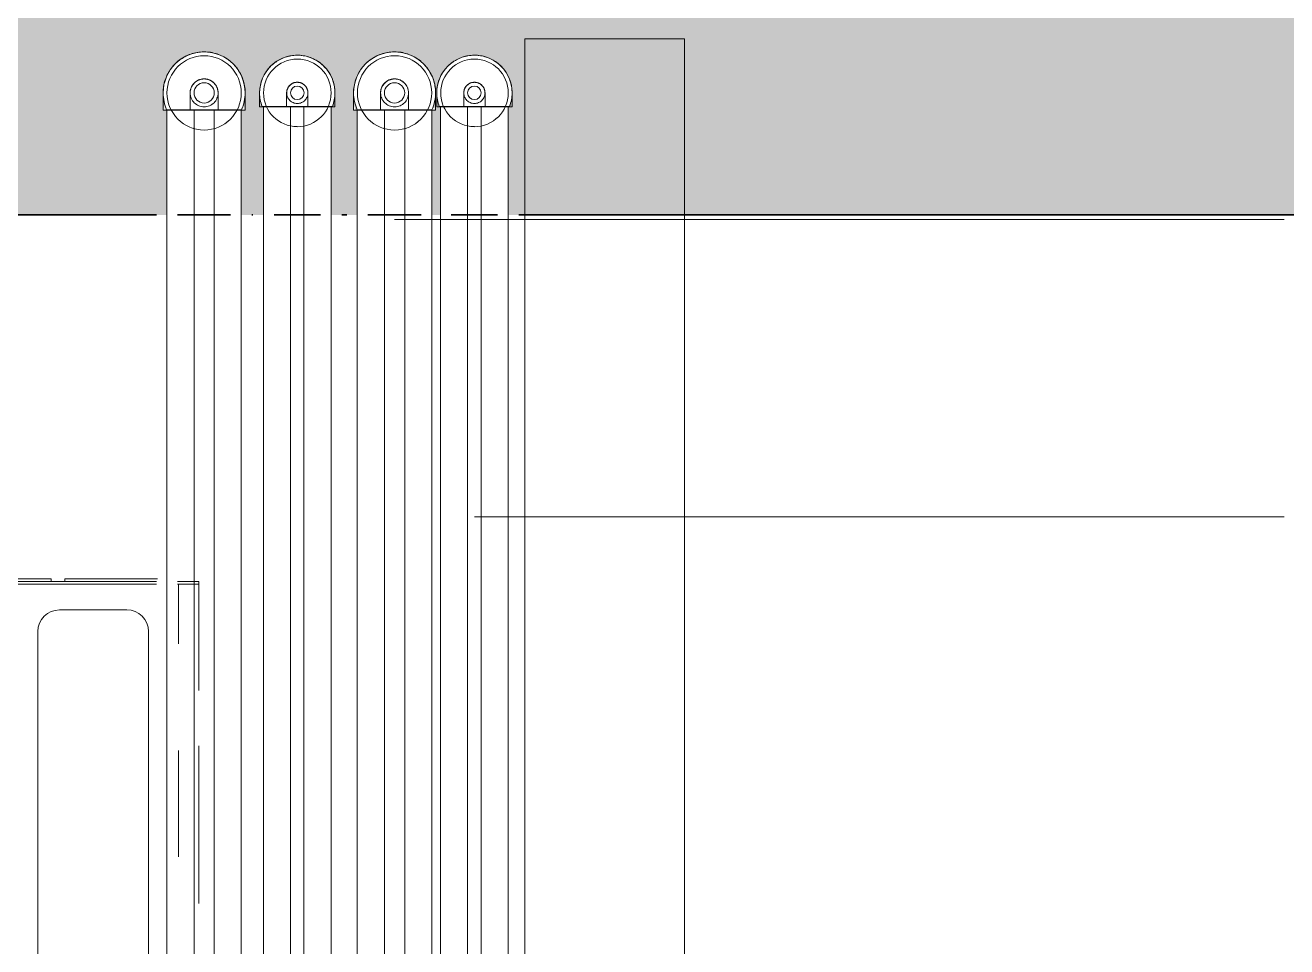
# Model space of a CAD drawing. Header units: metres. Extents: x 63 to 378, y -27 to 78.
# Drawn here: x 336.824 to 338.009, y 13.838 to 14.704 of the extents above; entities that cross this region are included whole.
import ezdxf

# ---------------------------------------------------------------- set-up
doc = ezdxf.new("R2010")
doc.units = ezdxf.units.M
doc.linetypes.add('HIDDEN JT', pattern=[0.0016, 0.001, -0.0006])
for name, color, linetype, lineweight in [('A-DETL', 7, 'HIDDEN JT', 9), ('A-WALL', 7, 'Continuous', 9), ('M-EQPM', 7, 'Continuous', 18), ('P-PIPE', 7, 'Continuous', 18), ('P-PIPE-IDEN', 7, 'Continuous', 9)]:
    doc.layers.add(name, color=color, linetype=linetype, lineweight=lineweight)
for name, color, linetype, lineweight, true_color in [('Estructura', 7, 'Continuous', 35, 0xff7fff), ('ET 3-SECRAMPA - 24 04 24_dwg', 7, 'Continuous', 9, 0x767676), ('HACHTCOLUMNA', 7, 'Continuous', 9, 0x999999)]:
    doc.layers.add(name, color=color, linetype=linetype, lineweight=lineweight, true_color=true_color)

# ---------------------------------------------------------------- blocks, each defined once
blk = doc.blocks.new('USA_FJM_ODU_UB2_5ROOM_Ver_1_1 _048- 4TR_-JXH48J-AJ048 - 47000 BTU_ 208-230V_ AJ048BXJ5CH_AA-2300466-SEC 12')
at = {"layer": 'A-DETL'}
for p, q in [((8.4981, 14.181), (8.4988, 14.181)), ((8.4988, 14.1785), (8.4981, 14.1785)), ((8.4981, 14.1785), (8.4988, 14.1785)), ((8.5179, 14.181), (8.4988, 14.181)), ((8.5179, 14.1785), (8.4988, 14.1785)), ((8.4988, 13.3223), (8.4988, 14.1785)), ((8.4988, 14.1785), (8.5179, 14.1785)), ((8.4988, 13.3223), (8.4988, 14.1785)), ((8.5179, 14.181), (8.5153, 14.181)), ((8.5179, 14.1785), (8.5179, 14.181)), ((8.5179, 13.3266), (8.5179, 14.1785)), ((8.5179, 14.1785), (8.5179, 13.3266)), ((8.5179, 13.3266), (8.5179, 14.1785)), ((8.1847, 14.0823), (8.1847, 14.0822)), ((8.3782, 13.435), (8.3782, 13.4351)), ((8.3782, 13.4256), (8.3782, 13.4258)), ((8.3782, 13.37), (8.3782, 13.3701)), ((8.3782, 13.3606), (8.3782, 13.3608)), ((8.4706, 13.1834), (8.4706, 13.3352)), ((8.5179, 13.2732), (8.5179, 13.3067)), ((8.5179, 13.3067), (8.5179, 13.2732)), ((8.5179, 13.2732), (8.5179, 13.3067)), ((8.4988, 13.2678), (8.4988, 13.2731)), ((8.4988, 13.2678), (8.4988, 13.2731)), ((8.4988, 13.1712), (8.4988, 13.2559)), ((8.4988, 13.1712), (8.4988, 13.2559)), ((8.5179, 13.1712), (8.5179, 13.2528)), ((8.5179, 13.2528), (8.5179, 13.1712)), ((8.5179, 13.1712), (8.5179, 13.2528)), ((8.3782, 13.1771), (8.3782, 13.1773)), ((8.3782, 13.1646), (8.3782, 13.1648)), ((8.3782, 13.1409), (8.3782, 13.141)), ((8.3782, 13.1347), (8.3782, 13.1348))]:
    blk.add_line(p, q, dxfattribs=at)
blk.add_arc((8.4504, 13.1834), 0.0202, 322.3156, 0, dxfattribs=at)
at = {"layer": 'M-EQPM'}
for p, q in [((8.1877, 14.181), (8.1877, 14.1785)), ((8.1902, 14.181), (8.1877, 14.181)), ((8.2067, 14.181), (8.1877, 14.181)), ((8.1877, 14.1785), (8.1877, 12.9988)), ((8.2067, 14.1785), (8.1877, 14.1785)), ((8.1877, 14.1785), (8.1877, 12.9988)), ((8.1877, 14.1785), (8.2067, 14.1785)), ((8.1877, 14.1785), (8.1877, 12.9988)), ((8.2067, 14.181), (8.4781, 14.181)), ((8.2067, 13.6029), (8.2067, 14.1785)), ((8.4781, 14.1785), (8.2067, 14.1785)), ((8.2067, 14.1785), (8.4781, 14.1785)), ((8.2067, 13.6029), (8.2067, 14.1785)), ((8.2174, 14.1833), (8.2174, 14.181)), ((8.218, 14.1833), (8.2174, 14.1833)), ((8.247, 14.1833), (8.2174, 14.1833)), ((8.247, 14.1833), (8.2702, 14.1833)), ((8.2998, 14.1833), (8.2702, 14.1833)), ((8.2998, 14.1833), (8.2993, 14.1833)), ((8.2998, 14.181), (8.2998, 14.1833)), ((8.3119, 14.1833), (8.3119, 14.181)), ((8.3125, 14.1833), (8.3119, 14.1833)), ((8.3401, 14.1833), (8.3119, 14.1833)), ((8.3401, 14.1833), (8.3512, 14.1833)), ((8.3794, 14.1833), (8.3512, 14.1833)), ((8.3794, 14.1833), (8.3789, 14.1833)), ((8.3794, 14.181), (8.3794, 14.1833)), ((8.3922, 14.1833), (8.3922, 14.181)), ((8.3927, 14.1833), (8.3922, 14.1833)), ((8.4204, 14.1833), (8.3922, 14.1833)), ((8.4204, 14.1833), (8.459, 14.1833)), ((8.4791, 14.1833), (8.459, 14.1833)), ((8.1877, 14.1617), (8.1637, 14.1617)), ((8.1637, 14.1617), (8.1637, 14.1532)), ((8.1637, 13.6222), (8.1637, 14.1532)), ((8.1877, 14.1532), (8.1637, 14.1532)), ((8.3185, 14.1543), (8.2551, 14.1543)), ((8.4503, 14.1543), (8.387, 14.1543)), ((8.2349, 14.134), (8.2349, 13.6334)), ((8.3388, 13.6334), (8.3388, 14.134)), ((8.3668, 14.134), (8.3668, 13.6027)), ((8.4706, 13.3353), (8.4706, 14.1339)), ((8.1877, 14.0823), (8.1847, 14.0823)), ((8.1847, 14.0823), (8.1847, 14.0793)), ((8.1877, 14.0819), (8.1847, 14.0819)), ((8.1877, 14.0819), (8.1847, 14.0819)), ((8.1847, 14.0819), (8.1847, 14.0813)), ((8.1847, 14.0819), (8.1847, 14.0813)), ((8.1877, 14.0815), (8.1847, 14.0815)), ((8.1847, 14.0716), (8.1847, 14.0812)), ((8.1847, 14.0812), (8.1847, 14.0762)), ((8.1877, 14.0812), (8.1847, 14.0812)), ((8.1847, 14.0793), (8.1847, 14.0719)), ((8.1877, 14.0793), (8.1847, 14.0793)), ((8.1847, 14.0762), (8.1847, 14.0717)), ((8.1847, 14.0739), (8.1847, 14.0752)), ((8.1847, 14.0717), (8.1847, 14.0752)), ((8.1847, 14.0716), (8.1847, 14.0739)), ((8.1877, 14.0717), (8.1847, 14.0717)), ((8.1877, 14.0717), (8.1847, 14.0717)), ((8.1847, 14.0684), (8.1847, 14.0716)), ((8.1847, 14.0584), (8.1847, 14.0684)), ((8.1877, 14.0684), (8.1847, 14.0684)), ((8.1847, 14.0571), (8.1847, 14.0585)), ((8.1847, 14.0512), (8.1847, 14.0584)), ((8.1847, 14.0584), (8.1847, 14.0521)), ((8.1847, 14.0583), (8.1847, 14.0521)), ((8.1847, 14.0521), (8.1847, 14.0504)), ((8.1877, 14.0521), (8.1847, 14.0521)), ((8.1847, 14.0515), (8.1847, 14.0507)), ((8.1847, 14.0515), (8.1847, 14.0507)), ((8.1877, 14.0512), (8.1847, 14.0512)), ((8.1847, 14.0507), (8.1877, 14.0507)), ((8.1847, 14.0507), (8.1877, 14.0507)), ((8.1847, 14.0504), (8.1877, 14.0504)), ((8.1877, 14.0054), (8.1851, 14.0054)), ((8.1851, 14.0054), (8.1851, 14.0047)), ((8.1851, 14.0054), (8.1851, 13.9717)), ((8.1851, 13.2083), (8.1851, 13.9717)), ((8.1637, 13.6222), (8.1637, 13.6137)), ((8.1851, 13.6222), (8.1637, 13.6222)), ((8.1637, 13.6137), (8.1851, 13.6137)), ((8.2551, 13.6131), (8.3185, 13.6131)), ((8.1851, 13.5935), (8.1637, 13.5935)), ((8.1637, 13.5935), (8.1637, 13.585)), ((8.2067, 13.5964), (8.2067, 13.6029)), ((8.3668, 13.6029), (8.2067, 13.6029)), ((8.2067, 13.5964), (8.2067, 13.5711)), ((8.3668, 13.6029), (8.3668, 13.5964)), ((8.3668, 13.5711), (8.3668, 13.5964)), ((8.1637, 13.0539), (8.1637, 13.585)), ((8.1851, 13.585), (8.1637, 13.585)), ((8.2067, 13.1287), (8.2067, 13.5711)), ((8.3668, 13.5711), (8.3668, 13.1287)), ((8.3782, 13.4351), (8.3668, 13.4351)), ((8.3782, 13.4304), (8.3782, 13.4351)), ((8.3782, 13.4256), (8.3782, 13.4304)), ((8.3668, 13.4256), (8.3782, 13.4256)), ((8.3782, 13.3701), (8.3668, 13.3701)), ((8.3782, 13.3654), (8.3782, 13.3701)), ((8.3668, 13.3606), (8.3782, 13.3606)), ((8.3782, 13.3606), (8.3782, 13.3654)), ((8.3782, 13.3067), (8.3668, 13.3067)), ((8.3668, 13.294), (8.3782, 13.294)), ((8.3782, 13.2414), (8.3668, 13.2414)), ((8.3668, 13.2287), (8.3782, 13.2287)), ((8.1851, 13.2083), (8.1851, 13.1746)), ((8.1851, 13.1753), (8.1851, 13.1746)), ((8.1851, 13.1746), (8.1877, 13.1746)), ((8.3782, 13.1773), (8.3668, 13.1773)), ((8.3782, 13.1709), (8.3782, 13.1773)), ((8.3782, 13.1646), (8.3782, 13.1709)), ((8.4988, 12.9988), (8.4988, 13.1711)), ((8.4988, 12.9988), (8.4988, 13.1711)), ((8.5179, 12.9988), (8.5179, 13.1711)), ((8.5179, 13.1711), (8.5179, 12.9988)), ((8.5179, 12.9988), (8.5179, 13.1711)), ((8.3668, 13.1646), (8.3782, 13.1646)), ((8.387, 13.1632), (8.4504, 13.1632)), ((8.3782, 13.141), (8.3668, 13.141)), ((8.3668, 13.1347), (8.3782, 13.1347)), ((8.3782, 13.1378), (8.3782, 13.141)), ((8.3782, 13.1347), (8.3782, 13.1378)), ((8.2067, 13.1287), (8.2067, 13.1064)), ((8.3668, 13.1064), (8.3668, 13.1287)), ((8.4696, 13.1125), (8.373, 13.1125)), ((8.2067, 13.0612), (8.2067, 13.1064)), ((8.3668, 13.1064), (8.3668, 13.0612)), ((8.3863, 13.0993), (8.4563, 13.0993)), ((8.4696, 13.0775), (8.373, 13.0775)), ((8.2067, 13.0425), (8.2067, 13.0612)), ((8.2067, 13.0612), (8.3668, 13.0612)), ((8.2349, 13.0612), (8.2349, 13.0164)), ((8.315, 13.0164), (8.315, 13.0612)), ((8.3668, 13.0612), (8.3668, 13.0425)), ((8.3863, 13.0643), (8.4563, 13.0643)), ((8.1637, 13.0539), (8.1637, 13.0454)), ((8.1877, 13.0539), (8.1637, 13.0539)), ((8.1637, 13.0454), (8.1877, 13.0454)), ((8.2067, 12.9988), (8.2067, 13.0425)), ((8.2067, 12.9988), (8.2067, 13.0425)), ((8.3668, 13.0425), (8.2067, 13.0425)), ((8.4696, 13.0425), (8.373, 13.0425)), ((8.3863, 13.0293), (8.4563, 13.0293)), ((8.2349, 13.0164), (8.315, 13.0164)), ((8.1942, 12.9963), (8.1604, 12.9783)), ((8.1877, 12.9988), (8.2067, 12.9988)), ((8.1877, 12.9988), (8.1877, 12.9963)), ((8.2067, 12.9988), (8.1877, 12.9988)), ((8.1877, 12.9963), (8.2067, 12.9963)), ((8.1877, 12.9963), (8.1902, 12.9963)), ((8.2067, 12.9988), (8.4988, 12.9988)), ((8.4988, 12.9988), (8.2067, 12.9988)), ((8.4988, 12.9963), (8.2067, 12.9963)), ((8.4988, 12.9988), (8.5179, 12.9988)), ((8.5179, 12.9988), (8.4988, 12.9988)), ((8.4988, 12.9963), (8.5179, 12.9963)), ((8.5451, 12.9783), (8.5114, 12.9963)), ((8.5153, 12.9963), (8.5179, 12.9963)), ((8.5179, 12.9963), (8.5179, 12.9988)), ((8.1604, 12.9783), (8.1604, 12.972)), ((8.5451, 12.972), (8.5451, 12.9783)), ((8.1604, 12.972), (8.5451, 12.972))]:
    blk.add_line(p, q, dxfattribs=at)
for centre, radius, start, end in [((8.2551, 14.134), 0.0202, 90, 180), ((8.3185, 14.134), 0.0202, 0, 90), ((8.387, 14.134), 0.0202, 90, 180), ((8.4503, 14.1339), 0.0204, 0, 90), ((8.2551, 13.6334), 0.0202, 180, 270), ((8.3185, 13.6334), 0.0202, 270, 360), ((8.387, 13.1834), 0.0202, 180, 198.6471), ((8.4504, 13.1834), 0.0202, 270, 322.1747), ((8.387, 13.1834), 0.0202, 243.341, 270), ((8.3863, 13.1125), 0.0133, 179.9951, 270), ((8.3863, 13.1125), 0.0133, 192.8529, 244.2843), ((8.4563, 13.1126), 0.0133, 270, 359.9882), ((8.4563, 13.1126), 0.0133, 329.9922, 359.9882), ((8.4563, 13.1126), 0.0133, 270, 299.9961), ((8.3863, 13.0775), 0.0133, 179.9951, 270), ((8.3863, 13.0775), 0.0133, 192.8529, 244.2843), ((8.4563, 13.0776), 0.0133, 270, 359.9882), ((8.4563, 13.0776), 0.0133, 284.998, 344.9902), ((8.338, 13.0425), 0.0173, 0, 180), ((8.338, 13.0425), 0.0173, 180, 0), ((8.338, 13.0425), 0.0173, 180, 225), ((8.338, 13.0425), 0.0173, 330, 0), ((8.3863, 13.0425), 0.0133, 179.9951, 270), ((8.3863, 13.0425), 0.0133, 179.9951, 257.1422), ((8.4563, 13.0426), 0.0133, 270, 359.9882), ((8.4563, 13.0426), 0.0133, 284.998, 344.9902), ((8.338, 13.0425), 0.0173, 255, 315)]:
    blk.add_arc(centre, radius, start, end, dxfattribs=at)
blk = doc.blocks.new('Elbow - Welded - REFRIGERACION-V501-SEC 12')
at = {"layer": 'A-DETL', "color": 1, "true_color": 0xff0000}
for p, q in [((8.5098, 14.6237), (8.523, 14.6237)), ((8.523, 14.6237), (8.5316, 14.6237)), ((8.5323, 14.6237), (8.5361, 14.6237))]:
    blk.add_line(p, q, dxfattribs=at)
at = {"layer": 'A-DETL', "color": 1, "true_color": 0xff0000, "flags": 128}
for points in [[(8.5098, 14.64), (8.5099, 14.6405), (8.5099, 14.6411), (8.5099, 14.6416), (8.51, 14.6421), (8.5101, 14.6426), (8.5102, 14.6431), (8.5104, 14.6436), (8.5105, 14.6441), (8.5107, 14.6446), (8.5109, 14.6451), (8.5111, 14.6456), (8.5113, 14.6461), (8.5116, 14.6465), (8.5118, 14.647), (8.5121, 14.6474), (8.5124, 14.6479), (8.5128, 14.6483), (8.5131, 14.6487), (8.5135, 14.6491), (8.5138, 14.6494), (8.5142, 14.6498), (8.5146, 14.6501), (8.515, 14.6505), (8.5154, 14.6508), (8.5159, 14.6511), (8.5163, 14.6513), (8.5168, 14.6516), (8.5173, 14.6518), (8.5177, 14.6521), (8.5182, 14.6523), (8.5187, 14.6524), (8.5192, 14.6526), (8.5197, 14.6527), (8.5202, 14.6529), (8.5208, 14.653), (8.5213, 14.653), (8.5218, 14.6531), (8.5223, 14.6531), (8.5228, 14.6531), (8.523, 14.6531)], [(8.523, 14.6531), (8.5235, 14.6531), (8.524, 14.6531), (8.5246, 14.6531), (8.5251, 14.653), (8.5256, 14.6529), (8.5261, 14.6528), (8.5266, 14.6526), (8.5271, 14.6525), (8.5276, 14.6523), (8.5281, 14.6521), (8.5286, 14.6519), (8.5291, 14.6517), (8.5295, 14.6514), (8.53, 14.6511), (8.5304, 14.6509), (8.5308, 14.6505), (8.5313, 14.6502), (8.5317, 14.6499), (8.532, 14.6495), (8.5324, 14.6492), (8.5328, 14.6488), (8.5331, 14.6484), (8.5334, 14.648), (8.5338, 14.6475), (8.534, 14.6471), (8.5343, 14.6467), (8.5346, 14.6462), (8.5348, 14.6457), (8.535, 14.6452), (8.5352, 14.6448), (8.5354, 14.6443), (8.5356, 14.6438), (8.5357, 14.6433), (8.5358, 14.6428), (8.5359, 14.6422), (8.536, 14.6417), (8.5361, 14.6412), (8.5361, 14.6407), (8.5361, 14.6401), (8.5361, 14.64)], [(8.5098, 14.6237), (8.5098, 14.6243), (8.5098, 14.625), (8.5098, 14.6256), (8.5098, 14.6263), (8.5098, 14.6269), (8.5098, 14.6276), (8.5098, 14.6282), (8.5098, 14.6288), (8.5098, 14.6294), (8.5098, 14.63), (8.5098, 14.6306), (8.5098, 14.6312), (8.5098, 14.6318), (8.5098, 14.6323), (8.5098, 14.6329), (8.5098, 14.6334), (8.5098, 14.6339), (8.5098, 14.6344), (8.5098, 14.6349), (8.5098, 14.6354), (8.5098, 14.6358), (8.5098, 14.6363), (8.5098, 14.6367), (8.5098, 14.637), (8.5098, 14.6374), (8.5098, 14.6378), (8.5098, 14.6381), (8.5098, 14.6384), (8.5098, 14.6386), (8.5098, 14.6389), (8.5098, 14.6391), (8.5098, 14.6393), (8.5098, 14.6395), (8.5098, 14.6396), (8.5098, 14.6398), (8.5098, 14.6399), (8.5098, 14.6399), (8.5098, 14.64), (8.5098, 14.64)], [(8.5361, 14.64), (8.5361, 14.64), (8.5361, 14.6399), (8.5361, 14.6399), (8.5361, 14.6398), (8.5361, 14.6397), (8.5361, 14.6395), (8.5361, 14.6394), (8.5361, 14.6392), (8.5361, 14.639), (8.5361, 14.6387), (8.5361, 14.6384), (8.5361, 14.6382), (8.5361, 14.6378), (8.5361, 14.6375), (8.5361, 14.6371), (8.5361, 14.6368), (8.5361, 14.6364), (8.5361, 14.6359), (8.5361, 14.6355), (8.5361, 14.635), (8.5361, 14.6346), (8.5361, 14.6341), (8.5361, 14.6336), (8.5361, 14.633), (8.5361, 14.6325), (8.5361, 14.6319), (8.5361, 14.6314), (8.5361, 14.6308), (8.5361, 14.6302), (8.5361, 14.6296), (8.5361, 14.629), (8.5361, 14.6284), (8.5361, 14.6277), (8.5361, 14.6271), (8.5361, 14.6265), (8.5361, 14.6258), (8.5361, 14.6252), (8.5361, 14.6245), (8.5361, 14.6239), (8.5361, 14.6237)]]:
    blk.add_lwpolyline(points, dxfattribs=at)
at = {"layer": 'A-DETL', "color": 1, "true_color": 0xff0000}
for start, end in [(90, 270), (270, 90)]:
    blk.add_arc((8.523, 14.64), 0.0131, start, end, dxfattribs=at)
blk = doc.blocks.new('Elbow - Welded - REFRIGERACION-V502-SEC 12')
at = {"layer": 'A-DETL', "color": 11, "true_color": 0xff8080}
for p, q in [((8.6005, 14.6269), (8.6105, 14.6269)), ((8.6105, 14.6269), (8.6205, 14.6269))]:
    blk.add_line(p, q, dxfattribs=at)
at = {"layer": 'A-DETL', "color": 11, "true_color": 0xff8080, "flags": 128}
for points in [[(8.6005, 14.64), (8.6005, 14.6404), (8.6005, 14.6408), (8.6006, 14.6412), (8.6006, 14.6416), (8.6007, 14.642), (8.6008, 14.6424), (8.6009, 14.6428), (8.601, 14.6431), (8.6012, 14.6435), (8.6013, 14.6439), (8.6015, 14.6442), (8.6016, 14.6446), (8.6018, 14.645), (8.602, 14.6453), (8.6023, 14.6456), (8.6025, 14.646), (8.6027, 14.6463), (8.603, 14.6466), (8.6033, 14.6469), (8.6035, 14.6472), (8.6038, 14.6474), (8.6041, 14.6477), (8.6044, 14.6479), (8.6048, 14.6482), (8.6051, 14.6484), (8.6054, 14.6486), (8.6058, 14.6488), (8.6061, 14.649), (8.6065, 14.6491), (8.6069, 14.6493), (8.6072, 14.6494), (8.6076, 14.6496), (8.608, 14.6497), (8.6084, 14.6498), (8.6088, 14.6498), (8.6092, 14.6499), (8.6096, 14.6499), (8.61, 14.65), (8.6104, 14.65), (8.6105, 14.65)], [(8.6105, 14.65), (8.6109, 14.65), (8.6113, 14.6499), (8.6117, 14.6499), (8.6121, 14.6498), (8.6125, 14.6498), (8.6129, 14.6497), (8.6132, 14.6496), (8.6136, 14.6495), (8.614, 14.6493), (8.6144, 14.6492), (8.6147, 14.649), (8.6151, 14.6488), (8.6154, 14.6487), (8.6158, 14.6484), (8.6161, 14.6482), (8.6164, 14.648), (8.6168, 14.6478), (8.6171, 14.6475), (8.6174, 14.6472), (8.6176, 14.6469), (8.6179, 14.6467), (8.6182, 14.6464), (8.6184, 14.646), (8.6187, 14.6457), (8.6189, 14.6454), (8.6191, 14.645), (8.6193, 14.6447), (8.6195, 14.6443), (8.6196, 14.644), (8.6198, 14.6436), (8.6199, 14.6432), (8.62, 14.6429), (8.6201, 14.6425), (8.6202, 14.6421), (8.6203, 14.6417), (8.6204, 14.6413), (8.6204, 14.6409), (8.6204, 14.6405), (8.6205, 14.6401), (8.6205, 14.64)], [(8.6005, 14.6269), (8.6005, 14.6274), (8.6005, 14.6279), (8.6005, 14.6284), (8.6005, 14.6289), (8.6005, 14.6295), (8.6005, 14.63), (8.6005, 14.6305), (8.6005, 14.631), (8.6005, 14.6315), (8.6005, 14.632), (8.6005, 14.6325), (8.6005, 14.6329), (8.6005, 14.6334), (8.6005, 14.6338), (8.6005, 14.6343), (8.6005, 14.6347), (8.6005, 14.6351), (8.6005, 14.6355), (8.6005, 14.6359), (8.6005, 14.6363), (8.6005, 14.6366), (8.6005, 14.637), (8.6005, 14.6373), (8.6005, 14.6376), (8.6005, 14.6379), (8.6005, 14.6382), (8.6005, 14.6384), (8.6005, 14.6387), (8.6005, 14.6389), (8.6005, 14.6391), (8.6005, 14.6393), (8.6005, 14.6394), (8.6005, 14.6396), (8.6005, 14.6397), (8.6005, 14.6398), (8.6005, 14.6399), (8.6005, 14.6399), (8.6005, 14.64), (8.6005, 14.64)], [(8.6205, 14.64), (8.6205, 14.64), (8.6205, 14.64), (8.6205, 14.6399), (8.6205, 14.6398), (8.6205, 14.6397), (8.6205, 14.6396), (8.6205, 14.6395), (8.6205, 14.6393), (8.6205, 14.6392), (8.6205, 14.639), (8.6205, 14.6387), (8.6205, 14.6385), (8.6205, 14.6383), (8.6205, 14.638), (8.6205, 14.6377), (8.6205, 14.6374), (8.6205, 14.6371), (8.6205, 14.6367), (8.6205, 14.6364), (8.6205, 14.636), (8.6205, 14.6356), (8.6205, 14.6352), (8.6205, 14.6348), (8.6205, 14.6344), (8.6205, 14.634), (8.6205, 14.6335), (8.6205, 14.633), (8.6205, 14.6326), (8.6205, 14.6321), (8.6205, 14.6316), (8.6205, 14.6311), (8.6205, 14.6306), (8.6205, 14.6301), (8.6205, 14.6296), (8.6205, 14.6291), (8.6205, 14.6286), (8.6205, 14.628), (8.6205, 14.6275), (8.6205, 14.627), (8.6205, 14.6269)]]:
    blk.add_lwpolyline(points, dxfattribs=at)
at = {"layer": 'A-DETL', "color": 11, "true_color": 0xff8080}
for start, end in [(90, 270), (270, 90)]:
    blk.add_arc((8.6105, 14.64), 0.00997, start, end, dxfattribs=at)
blk = doc.blocks.new('Elbow - Welded - REFRIGERACION-V503-SEC 12')
at = {"layer": 'A-DETL', "color": 1, "true_color": 0xff0000}
for p, q in [((8.6887, 14.6237), (8.7019, 14.6237)), ((8.7019, 14.6237), (8.715, 14.6237))]:
    blk.add_line(p, q, dxfattribs=at)
at = {"layer": 'A-DETL', "color": 1, "true_color": 0xff0000, "flags": 128}
for points in [[(8.6887, 14.64), (8.6887, 14.6405), (8.6888, 14.6411), (8.6888, 14.6416), (8.6889, 14.6421), (8.689, 14.6426), (8.6891, 14.6431), (8.6892, 14.6436), (8.6894, 14.6441), (8.6896, 14.6446), (8.6897, 14.6451), (8.69, 14.6456), (8.6902, 14.6461), (8.6904, 14.6465), (8.6907, 14.647), (8.691, 14.6474), (8.6913, 14.6479), (8.6916, 14.6483), (8.692, 14.6487), (8.6923, 14.6491), (8.6927, 14.6494), (8.6931, 14.6498), (8.6935, 14.6501), (8.6939, 14.6505), (8.6943, 14.6508), (8.6948, 14.6511), (8.6952, 14.6513), (8.6957, 14.6516), (8.6961, 14.6518), (8.6966, 14.6521), (8.6971, 14.6523), (8.6976, 14.6524), (8.6981, 14.6526), (8.6986, 14.6527), (8.6991, 14.6529), (8.6996, 14.653), (8.7001, 14.653), (8.7007, 14.6531), (8.7012, 14.6531), (8.7017, 14.6531), (8.7019, 14.6531)], [(8.7019, 14.6531), (8.7024, 14.6531), (8.7029, 14.6531), (8.7034, 14.6531), (8.7039, 14.653), (8.7045, 14.6529), (8.705, 14.6528), (8.7055, 14.6526), (8.706, 14.6525), (8.7065, 14.6523), (8.707, 14.6521), (8.7075, 14.6519), (8.7079, 14.6517), (8.7084, 14.6514), (8.7088, 14.6511), (8.7093, 14.6509), (8.7097, 14.6505), (8.7101, 14.6502), (8.7105, 14.6499), (8.7109, 14.6495), (8.7113, 14.6492), (8.7116, 14.6488), (8.712, 14.6484), (8.7123, 14.648), (8.7126, 14.6475), (8.7129, 14.6471), (8.7132, 14.6467), (8.7135, 14.6462), (8.7137, 14.6457), (8.7139, 14.6452), (8.7141, 14.6448), (8.7143, 14.6443), (8.7144, 14.6438), (8.7146, 14.6433), (8.7147, 14.6428), (8.7148, 14.6422), (8.7149, 14.6417), (8.7149, 14.6412), (8.715, 14.6407), (8.715, 14.6401), (8.715, 14.64)], [(8.6887, 14.6237), (8.6887, 14.6243), (8.6887, 14.625), (8.6887, 14.6256), (8.6887, 14.6263), (8.6887, 14.6269), (8.6887, 14.6276), (8.6887, 14.6282), (8.6887, 14.6288), (8.6887, 14.6294), (8.6887, 14.63), (8.6887, 14.6306), (8.6887, 14.6312), (8.6887, 14.6318), (8.6887, 14.6323), (8.6887, 14.6329), (8.6887, 14.6334), (8.6887, 14.6339), (8.6887, 14.6344), (8.6887, 14.6349), (8.6887, 14.6354), (8.6887, 14.6358), (8.6887, 14.6363), (8.6887, 14.6367), (8.6887, 14.637), (8.6887, 14.6374), (8.6887, 14.6378), (8.6887, 14.6381), (8.6887, 14.6384), (8.6887, 14.6386), (8.6887, 14.6389), (8.6887, 14.6391), (8.6887, 14.6393), (8.6887, 14.6395), (8.6887, 14.6396), (8.6887, 14.6398), (8.6887, 14.6399), (8.6887, 14.6399), (8.6887, 14.64), (8.6887, 14.64)], [(8.715, 14.64), (8.715, 14.64), (8.715, 14.6399), (8.715, 14.6399), (8.715, 14.6398), (8.715, 14.6397), (8.715, 14.6395), (8.715, 14.6394), (8.715, 14.6392), (8.715, 14.639), (8.715, 14.6387), (8.715, 14.6384), (8.715, 14.6382), (8.715, 14.6378), (8.715, 14.6375), (8.715, 14.6371), (8.715, 14.6368), (8.715, 14.6364), (8.715, 14.6359), (8.715, 14.6355), (8.715, 14.635), (8.715, 14.6346), (8.715, 14.6341), (8.715, 14.6336), (8.715, 14.633), (8.715, 14.6325), (8.715, 14.6319), (8.715, 14.6314), (8.715, 14.6308), (8.715, 14.6302), (8.715, 14.6296), (8.715, 14.629), (8.715, 14.6284), (8.715, 14.6277), (8.715, 14.6271), (8.715, 14.6265), (8.715, 14.6258), (8.715, 14.6252), (8.715, 14.6245), (8.715, 14.6239), (8.715, 14.6237)]]:
    blk.add_lwpolyline(points, dxfattribs=at)
at = {"layer": 'A-DETL', "color": 1, "true_color": 0xff0000}
for start, end in [(90, 270), (270, 90)]:
    blk.add_arc((8.7019, 14.64), 0.0131, start, end, dxfattribs=at)
blk = doc.blocks.new('ET 3-SECRAMPA - 24 04 24_dwg-2120318-SEC 12')
at = {"layer": 'HACHTCOLUMNA', "true_color": 0xf3f3f3}
h = blk.add_hatch(color=7, dxfattribs=at)
h.paths.add_polyline_path([(19.9011, 10.6221), (19.9011, 11.2221), (7.3011, 11.2221), (7.3011, 10.6221), (13.6011, 10.6221)])
h.paths.add_polyline_path([(8.4859, 14.6278), (8.4859, 14.6237), (8.4845, 14.624), (8.4857, 14.6283)])
h.paths.add_polyline_path([(8.6647, 14.6278), (8.6647, 14.6237), (8.6633, 14.624), (8.6646, 14.6283)])
h.paths.add_polyline_path([(19.9011, 14.5241), (19.9011, 15.1283), (7.3011, 15.1297), (7.3011, 14.5255), (8.4881, 14.5254), (8.4879, 14.624), (8.4854, 14.6312), (8.4844, 14.64), (8.4854, 14.6486), (8.4883, 14.6567), (8.4929, 14.664), (8.4991, 14.6702), (8.5068, 14.6749), (8.5144, 14.6776), (8.523, 14.6785), (8.5316, 14.6776), (8.5404, 14.6743), (8.547, 14.6701), (8.5531, 14.664), (8.5579, 14.6562), (8.5607, 14.6478), (8.5615, 14.64), (8.559, 14.627), (8.5579, 14.6237), (8.5579, 14.5254), (8.5787, 14.5254), (8.5787, 14.6269), (8.5775, 14.6272), (8.5757, 14.6335), (8.5751, 14.64), (8.5775, 14.6522), (8.5808, 14.6588), (8.586, 14.6652), (8.5884, 14.6677), (8.5951, 14.6719), (8.6072, 14.675), (8.6105, 14.6754), (8.6184, 14.6745), (8.63, 14.6692), (8.6357, 14.6645), (8.6381, 14.6621), (8.6435, 14.6522), (8.645, 14.6479), (8.6459, 14.64), (8.6448, 14.6318), (8.6422, 14.6269), (8.6422, 14.5254), (8.6669, 14.5254), (8.6668, 14.624), (8.6643, 14.6312), (8.6633, 14.64), (8.6643, 14.6486), (8.6671, 14.6567), (8.6717, 14.664), (8.6792, 14.671), (8.6857, 14.6749), (8.6933, 14.6776), (8.7019, 14.6785), (8.7104, 14.6776), (8.7193, 14.6743), (8.7284, 14.6676), (8.7321, 14.6639), (8.7368, 14.6562), (8.7395, 14.6478), (8.7404, 14.64), (8.7379, 14.627), (8.7368, 14.6237), (8.7368, 14.5254), (8.7451, 14.5254), (8.7451, 14.6269), (8.7439, 14.6272), (8.7421, 14.6335), (8.7415, 14.64), (8.7439, 14.6522), (8.7451, 14.6555), (8.7523, 14.6652), (8.7548, 14.6677), (8.7615, 14.6719), (8.769, 14.6745), (8.7777, 14.6753), (8.7847, 14.6745), (8.7924, 14.6717), (8.802, 14.6645), (8.8045, 14.6621), (8.8087, 14.6554), (8.8116, 14.6454), (8.8122, 14.64), (8.8108, 14.6306), (8.8086, 14.6269), (8.8086, 14.5254), (14.405, 14.5247), (14.405, 14.6051), (14.128, 14.6043), (14.118, 14.6001), (14.1074, 14.5987), (14.0933, 14.6015), (14.0853, 14.6053), (14.0797, 14.6082), (14.0278, 14.6077), (14.0188, 14.604), (14.0091, 14.6027), (13.9957, 14.6055), (13.9871, 14.6103), (13.9804, 14.6166), (13.9754, 14.6246), (13.9731, 14.6303), (13.9718, 14.64), (13.9746, 14.6534), (13.9794, 14.662), (13.9857, 14.6687), (13.9938, 14.6737), (13.9995, 14.676), (14.0091, 14.6773), (14.0219, 14.6747), (14.0316, 14.6717), (14.0815, 14.6717), (14.0899, 14.6771), (14.0986, 14.6813), (14.0986, 14.6844), (14.1161, 14.6844), (14.1161, 14.6801), (14.1212, 14.6785), (14.1291, 14.6749), (14.4236, 14.676), (14.4236, 14.6785), (14.4453, 14.6738), (14.4657, 14.6579), (14.4748, 14.6418), (14.4771, 14.6237), (14.4748, 14.6237), (14.4748, 14.5247), (14.5299, 14.5247), (14.5299, 14.5776), (14.5369, 14.5903), (14.6047, 14.5874), (14.6781, 14.5732), (14.736, 14.5544), (14.7416, 14.5501), (14.7443, 14.5449), (14.7443, 14.5247), (16.7511, 14.5244)])
h.paths.add_polyline_path([(8.5607, 14.6237), (8.5583, 14.624), (8.5608, 14.627), (8.5607, 14.6237)])
h.paths.add_polyline_path([(8.5135, 14.6065), (8.5135, 14.6076), (8.5106, 14.6073)])
h.paths.add_polyline_path([(8.6923, 14.6065), (8.6923, 14.6076), (8.6895, 14.6073)])
h.paths.add_polyline_path([(8.6041, 14.6089), (8.6038, 14.6101), (8.6038, 14.609)])
h.paths.add_polyline_path([(8.7705, 14.6089), (8.7701, 14.6101), (8.7701, 14.609)])
h.paths.add_polyline_path([(8.5406, 14.6099), (8.5461, 14.6138), (8.5445, 14.6138), (8.5408, 14.6101)])
h.paths.add_polyline_path([(8.7194, 14.6099), (8.725, 14.6138), (8.7234, 14.6138), (8.7196, 14.6101)])
h.paths.add_polyline_path([(8.793, 14.6128), (8.7988, 14.617), (8.7973, 14.617), (8.7935, 14.6133)])
h.paths.add_polyline_path([(8.6266, 14.6128), (8.6324, 14.617), (8.6309, 14.617), (8.6272, 14.6133)])
h.paths.add_polyline_path([(8.7395, 14.6237), (8.7371, 14.624), (8.7397, 14.6268), (8.7395, 14.6237)])
at = {"layer": 'Estructura', "color": 7, "true_color": 0xffd4ff}
for p, q in [((7.3011, 14.5255), (8.4781, 14.5254)), ((8.4981, 14.5254), (8.5479, 14.5254)), ((8.5679, 14.5254), (8.5687, 14.5254)), ((8.5887, 14.5254), (8.6322, 14.5254)), ((8.6522, 14.5254), (8.6569, 14.5254)), ((8.6769, 14.5254), (8.7268, 14.5254)), ((8.7551, 14.5254), (8.7986, 14.5254)), ((8.8186, 14.5254), (14.395, 14.5247))]:
    blk.add_line(p, q, dxfattribs=at)

msp = doc.modelspace()

# ---------------------------------------------------------------- linework, layer by layer
at = {"layer": 'A-DETL', "color": 11, "true_color": 0xff8080}
for p, q in [((337.0502, 14.6269), (337.0493, 14.6269)), ((337.1081, 14.6269), (337.0494, 14.6269)), ((337.0854, 14.6269), (337.0499, 14.6269)), ((337.0508, 14.6272), (337.1074, 14.6272)), ((337.0727, 14.6269), (337.0727, 14.61)), ((337.1082, 14.6269), (337.0727, 14.6269)), ((337.0854, 14.61), (337.0854, 14.6269)), ((337.1081, 14.6269), (337.108, 14.6269)), ((337.2518, 14.6269), (337.2163, 14.6269)), ((337.2166, 14.6269), (337.2164, 14.6269)), ((337.2744, 14.6269), (337.2164, 14.6269)), ((337.2172, 14.6272), (337.2737, 14.6272)), ((337.2391, 14.6269), (337.2391, 14.61)), ((337.2746, 14.6269), (337.2391, 14.6269)), ((337.2518, 14.61), (337.2518, 14.6269)), ((337.2745, 14.6269), (337.2744, 14.6269)), ((337.2784, 14.6271), (337.2784, 14.6272))]:
    msp.add_line(p, q, dxfattribs=at)
at = {"layer": 'A-DETL', "color": 1, "true_color": 0xff0000}
for p, q in [((336.9565, 14.624), (336.9565, 14.6239)), ((336.961, 14.624), (337.0222, 14.624)), ((337.0226, 14.6237), (336.9611, 14.6237)), ((337.0011, 14.6237), (336.9613, 14.6237)), ((336.9821, 14.6237), (336.9821, 14.6077)), ((337.0218, 14.6237), (336.9821, 14.6237)), ((337.0011, 14.6077), (337.0011, 14.6237)), ((337.0226, 14.6237), (337.0225, 14.6237)), ((337.0267, 14.6239), (337.0267, 14.624)), ((337.1354, 14.624), (337.1354, 14.6239)), ((337.1399, 14.624), (337.2011, 14.624)), ((337.2014, 14.6237), (337.14, 14.6237)), ((337.18, 14.6237), (337.1402, 14.6237)), ((337.1609, 14.6237), (337.1609, 14.6077)), ((337.2007, 14.6237), (337.1609, 14.6237)), ((337.18, 14.6077), (337.18, 14.6237)), ((337.2015, 14.6237), (337.2013, 14.6237)), ((337.2055, 14.6239), (337.2055, 14.624))]:
    msp.add_line(p, q, dxfattribs=at)
at = {"layer": 'A-DETL', "color": 1, "true_color": 0xff0000, "flags": 128}
for points in [[(336.953, 14.6391), (336.953, 14.6393), (336.953, 14.6395)], [(337.0301, 14.6395), (337.0301, 14.6394), (337.0301, 14.6392)], [(337.1319, 14.6391), (337.1319, 14.6393), (337.1319, 14.6395)], [(337.209, 14.6395), (337.209, 14.6394), (337.209, 14.6392)]]:
    msp.add_lwpolyline(points, dxfattribs=at)
at = {"layer": 'A-DETL', "color": 11, "true_color": 0xff8080, "flags": 128}
for points in [[(337.0437, 14.6391), (337.0437, 14.6393), (337.0437, 14.6394)], [(337.1145, 14.6395), (337.1145, 14.6393), (337.1145, 14.6392), (337.1145, 14.639)], [(337.2101, 14.6391), (337.2101, 14.6393), (337.2101, 14.6394)], [(337.2808, 14.6395), (337.2808, 14.6393), (337.2808, 14.6392), (337.2808, 14.639)]]:
    msp.add_lwpolyline(points, dxfattribs=at)
at = {"layer": 'A-WALL', "color": 253, "true_color": 0xaaaaaa}
for p, q in [((337.4428, 14.6907), (337.2928, 14.6907)), ((337.2928, 14.6907), (337.2928, 11.4)), ((337.4428, 11.4), (337.4428, 14.6907))]:
    msp.add_line(p, q, dxfattribs=at)
at = {"layer": 'P-PIPE', "color": 11, "true_color": 0xff8080}
for p, q in [((337.0437, 14.6269), (337.0494, 14.6269)), ((337.0461, 14.6272), (337.0508, 14.6272)), ((337.0461, 14.6271), (337.0461, 14.6269)), ((337.0473, 14.6269), (337.0473, 13.2996)), ((337.1074, 14.6272), (337.1121, 14.6272)), ((337.1081, 14.6269), (337.1145, 14.6269)), ((337.1108, 13.281), (337.1108, 14.6269)), ((337.1121, 14.6269), (337.1121, 14.6271)), ((337.2101, 14.6269), (337.2164, 14.6269)), ((337.2125, 14.6272), (337.2171, 14.6272)), ((337.2125, 14.6271), (337.2125, 14.6269)), ((337.2137, 14.6269), (337.2137, 13.2346)), ((337.2738, 14.6272), (337.2784, 14.6272)), ((337.2745, 14.6269), (337.2808, 14.6269)), ((337.2772, 13.216), (337.2772, 14.6269)), ((337.2784, 14.6269), (337.2784, 14.6272)), ((337.0727, 14.61), (337.0727, 13.281)), ((337.0854, 13.281), (337.0854, 14.61)), ((337.2391, 14.61), (337.2391, 13.216)), ((337.2518, 13.216), (337.2518, 14.61))]:
    msp.add_line(p, q, dxfattribs=at)
at = {"layer": 'P-PIPE', "color": 1, "true_color": 0xff0000}
for p, q in [((336.961, 14.6237), (336.953, 14.6237)), ((336.9565, 14.624), (336.9609, 14.624)), ((336.9565, 14.624), (336.9565, 14.6237)), ((336.9567, 14.6237), (336.9567, 13.3353)), ((337.0222, 14.624), (337.0267, 14.624)), ((337.0301, 14.6237), (337.0226, 14.6237)), ((337.0265, 13.3167), (337.0265, 14.6237)), ((337.0267, 14.6237), (337.0267, 14.624)), ((337.1399, 14.6237), (337.1319, 14.6237)), ((337.1354, 14.624), (337.1398, 14.624)), ((337.1354, 14.624), (337.1354, 14.6237)), ((337.1355, 14.6237), (337.1355, 13.2699)), ((337.2011, 14.624), (337.2055, 14.624)), ((337.209, 14.6237), (337.2015, 14.6237)), ((337.2054, 13.2513), (337.2054, 14.6237)), ((337.2055, 14.6237), (337.2055, 14.624)), ((336.9821, 14.6076), (336.9821, 13.3167)), ((337.0011, 13.3167), (337.0011, 14.6076)), ((337.1609, 14.6076), (337.1609, 13.2513)), ((337.18, 13.2513), (337.18, 14.6076))]:
    msp.add_line(p, q, dxfattribs=at)
at = {"layer": 'P-PIPE', "color": 1, "true_color": 0xff0000, "flags": 128}
for points in [[(336.953, 14.64), (336.9531, 14.6415), (336.9532, 14.6431), (336.9533, 14.6446), (336.9535, 14.6461), (336.9538, 14.6477), (336.9541, 14.6492), (336.9545, 14.6507), (336.955, 14.6521), (336.9555, 14.6536), (336.9561, 14.655), (336.9567, 14.6564), (336.9574, 14.6578), (336.9581, 14.6592), (336.9589, 14.6605), (336.9598, 14.6618), (336.9607, 14.663), (336.9616, 14.6642), (336.9626, 14.6654), (336.9637, 14.6666), (336.9647, 14.6677), (336.9659, 14.6687), (336.967, 14.6697), (336.9682, 14.6707), (336.9695, 14.6716), (336.9708, 14.6724), (336.9721, 14.6732), (336.9734, 14.674), (336.9748, 14.6747), (336.9762, 14.6753), (336.9776, 14.6759), (336.9791, 14.6765), (336.9805, 14.6769), (336.982, 14.6773), (336.9835, 14.6777), (336.985, 14.678), (336.9866, 14.6782), (336.9881, 14.6784), (336.9896, 14.6785), (336.9912, 14.6785), (336.9916, 14.6785)], [(336.9916, 14.6785), (336.9931, 14.6785), (336.9947, 14.6784), (336.9962, 14.6783), (336.9977, 14.6781), (336.9992, 14.6778), (337.0008, 14.6774), (337.0022, 14.677), (337.0037, 14.6766), (337.0052, 14.6761), (337.0066, 14.6755), (337.008, 14.6749), (337.0094, 14.6742), (337.0107, 14.6735), (337.0121, 14.6727), (337.0134, 14.6718), (337.0146, 14.6709), (337.0158, 14.67), (337.017, 14.669), (337.0181, 14.6679), (337.0192, 14.6669), (337.0203, 14.6657), (337.0213, 14.6646), (337.0223, 14.6634), (337.0232, 14.6621), (337.024, 14.6608), (337.0248, 14.6595), (337.0256, 14.6582), (337.0263, 14.6568), (337.0269, 14.6554), (337.0275, 14.654), (337.028, 14.6525), (337.0285, 14.6511), (337.0289, 14.6496), (337.0293, 14.6481), (337.0296, 14.6466), (337.0298, 14.645), (337.03, 14.6435), (337.0301, 14.642), (337.0301, 14.6404), (337.0301, 14.64)], [(337.1319, 14.64), (337.1319, 14.6415), (337.132, 14.6431), (337.1322, 14.6446), (337.1324, 14.6461), (337.1327, 14.6477), (337.133, 14.6492), (337.1334, 14.6507), (337.1339, 14.6521), (337.1344, 14.6536), (337.135, 14.655), (337.1356, 14.6564), (337.1363, 14.6578), (337.137, 14.6592), (337.1378, 14.6605), (337.1386, 14.6618), (337.1395, 14.663), (337.1405, 14.6642), (337.1415, 14.6654), (337.1425, 14.6666), (337.1436, 14.6677), (337.1447, 14.6687), (337.1459, 14.6697), (337.1471, 14.6707), (337.1484, 14.6716), (337.1496, 14.6724), (337.1509, 14.6732), (337.1523, 14.674), (337.1537, 14.6747), (337.1551, 14.6753), (337.1565, 14.6759), (337.1579, 14.6765), (337.1594, 14.6769), (337.1609, 14.6773), (337.1624, 14.6777), (337.1639, 14.678), (337.1654, 14.6782), (337.167, 14.6784), (337.1685, 14.6785), (337.17, 14.6785), (337.1705, 14.6785)], [(337.1705, 14.6785), (337.172, 14.6785), (337.1735, 14.6784), (337.1751, 14.6783), (337.1766, 14.6781), (337.1781, 14.6778), (337.1796, 14.6774), (337.1811, 14.677), (337.1826, 14.6766), (337.184, 14.6761), (337.1855, 14.6755), (337.1869, 14.6749), (337.1883, 14.6742), (337.1896, 14.6735), (337.1909, 14.6727), (337.1922, 14.6718), (337.1935, 14.6709), (337.1947, 14.67), (337.1959, 14.669), (337.197, 14.6679), (337.1981, 14.6669), (337.1992, 14.6657), (337.2002, 14.6646), (337.2011, 14.6634), (337.202, 14.6621), (337.2029, 14.6608), (337.2037, 14.6595), (337.2045, 14.6582), (337.2052, 14.6568), (337.2058, 14.6554), (337.2064, 14.654), (337.2069, 14.6525), (337.2074, 14.6511), (337.2078, 14.6496), (337.2082, 14.6481), (337.2084, 14.6466), (337.2087, 14.645), (337.2088, 14.6435), (337.209, 14.642), (337.209, 14.6404), (337.209, 14.64)], [(336.953, 14.6237), (336.953, 14.6243), (336.953, 14.625), (336.953, 14.6256), (336.953, 14.6263), (336.953, 14.6269), (336.953, 14.6276), (336.953, 14.6282), (336.953, 14.6288), (336.953, 14.6294), (336.953, 14.63), (336.953, 14.6306), (336.953, 14.6312), (336.953, 14.6318), (336.953, 14.6323), (336.953, 14.6329), (336.953, 14.6334), (336.953, 14.6339), (336.953, 14.6344), (336.953, 14.6349), (336.953, 14.6354), (336.953, 14.6358), (336.953, 14.6363), (336.953, 14.6367), (336.953, 14.637), (336.953, 14.6374), (336.953, 14.6378), (336.953, 14.6381), (336.953, 14.6384), (336.953, 14.6386), (336.953, 14.6389), (336.953, 14.6391), (336.953, 14.6393), (336.953, 14.6395), (336.953, 14.6396), (336.953, 14.6398), (336.953, 14.6399), (336.953, 14.6399), (336.953, 14.64), (336.953, 14.64)], [(337.0301, 14.64), (337.0301, 14.64), (337.0301, 14.6399), (337.0301, 14.6399), (337.0301, 14.6398), (337.0301, 14.6397), (337.0301, 14.6395), (337.0301, 14.6394), (337.0301, 14.6392), (337.0301, 14.639), (337.0301, 14.6387), (337.0301, 14.6384), (337.0301, 14.6382), (337.0301, 14.6378), (337.0301, 14.6375), (337.0301, 14.6371), (337.0301, 14.6368), (337.0301, 14.6364), (337.0301, 14.6359), (337.0301, 14.6355), (337.0301, 14.635), (337.0301, 14.6346), (337.0301, 14.6341), (337.0301, 14.6336), (337.0301, 14.633), (337.0301, 14.6325), (337.0301, 14.6319), (337.0301, 14.6314), (337.0301, 14.6308), (337.0301, 14.6302), (337.0301, 14.6296), (337.0301, 14.629), (337.0301, 14.6284), (337.0301, 14.6277), (337.0301, 14.6271), (337.0301, 14.6265), (337.0301, 14.6258), (337.0301, 14.6252), (337.0301, 14.6245), (337.0301, 14.6239), (337.0301, 14.6237)], [(337.1319, 14.6237), (337.1319, 14.6243), (337.1319, 14.625), (337.1319, 14.6256), (337.1319, 14.6263), (337.1319, 14.6269), (337.1319, 14.6276), (337.1319, 14.6282), (337.1319, 14.6288), (337.1319, 14.6294), (337.1319, 14.63), (337.1319, 14.6306), (337.1319, 14.6312), (337.1319, 14.6318), (337.1319, 14.6323), (337.1319, 14.6329), (337.1319, 14.6334), (337.1319, 14.6339), (337.1319, 14.6344), (337.1319, 14.6349), (337.1319, 14.6354), (337.1319, 14.6358), (337.1319, 14.6363), (337.1319, 14.6367), (337.1319, 14.637), (337.1319, 14.6374), (337.1319, 14.6378), (337.1319, 14.6381), (337.1319, 14.6384), (337.1319, 14.6386), (337.1319, 14.6389), (337.1319, 14.6391), (337.1319, 14.6393), (337.1319, 14.6395), (337.1319, 14.6396), (337.1319, 14.6398), (337.1319, 14.6399), (337.1319, 14.6399), (337.1319, 14.64), (337.1319, 14.64)], [(337.209, 14.64), (337.209, 14.64), (337.209, 14.6399), (337.209, 14.6399), (337.209, 14.6398), (337.209, 14.6397), (337.209, 14.6395), (337.209, 14.6394), (337.209, 14.6392), (337.209, 14.639), (337.209, 14.6387), (337.209, 14.6384), (337.209, 14.6382), (337.209, 14.6378), (337.209, 14.6375), (337.209, 14.6371), (337.209, 14.6368), (337.209, 14.6364), (337.209, 14.6359), (337.209, 14.6355), (337.209, 14.635), (337.209, 14.6346), (337.209, 14.6341), (337.209, 14.6336), (337.209, 14.633), (337.209, 14.6325), (337.209, 14.6319), (337.209, 14.6314), (337.209, 14.6308), (337.209, 14.6302), (337.209, 14.6296), (337.209, 14.629), (337.209, 14.6284), (337.209, 14.6277), (337.209, 14.6271), (337.209, 14.6265), (337.209, 14.6258), (337.209, 14.6252), (337.209, 14.6245), (337.209, 14.6239), (337.209, 14.6237)]]:
    msp.add_lwpolyline(points, dxfattribs=at)
at = {"layer": 'P-PIPE', "color": 11, "true_color": 0xff8080, "flags": 128}
for points in [[(337.0437, 14.64), (337.0437, 14.6414), (337.0438, 14.6428), (337.044, 14.6442), (337.0442, 14.6456), (337.0444, 14.647), (337.0447, 14.6484), (337.0451, 14.6498), (337.0455, 14.6511), (337.046, 14.6525), (337.0465, 14.6538), (337.0471, 14.6551), (337.0477, 14.6563), (337.0484, 14.6576), (337.0491, 14.6588), (337.0499, 14.66), (337.0507, 14.6611), (337.0516, 14.6622), (337.0525, 14.6633), (337.0535, 14.6644), (337.0544, 14.6654), (337.0555, 14.6663), (337.0566, 14.6673), (337.0577, 14.6681), (337.0588, 14.669), (337.06, 14.6698), (337.0612, 14.6705), (337.0624, 14.6712), (337.0637, 14.6718), (337.065, 14.6724), (337.0663, 14.673), (337.0676, 14.6735), (337.0689, 14.6739), (337.0703, 14.6743), (337.0717, 14.6746), (337.0731, 14.6749), (337.0745, 14.6751), (337.0759, 14.6752), (337.0773, 14.6753), (337.0787, 14.6754), (337.0791, 14.6754)], [(337.0791, 14.6754), (337.0805, 14.6753), (337.0819, 14.6753), (337.0833, 14.6751), (337.0847, 14.6749), (337.0861, 14.6747), (337.0875, 14.6744), (337.0889, 14.674), (337.0902, 14.6736), (337.0916, 14.6731), (337.0929, 14.6726), (337.0942, 14.672), (337.0954, 14.6714), (337.0967, 14.6707), (337.0979, 14.67), (337.0991, 14.6692), (337.1002, 14.6684), (337.1013, 14.6675), (337.1024, 14.6666), (337.1035, 14.6656), (337.1045, 14.6646), (337.1054, 14.6636), (337.1064, 14.6625), (337.1072, 14.6614), (337.1081, 14.6603), (337.1089, 14.6591), (337.1096, 14.6579), (337.1103, 14.6567), (337.1109, 14.6554), (337.1115, 14.6541), (337.1121, 14.6528), (337.1125, 14.6515), (337.113, 14.6501), (337.1134, 14.6488), (337.1137, 14.6474), (337.1139, 14.646), (337.1142, 14.6446), (337.1143, 14.6432), (337.1144, 14.6418), (337.1145, 14.6404), (337.1145, 14.64)], [(337.2101, 14.64), (337.2101, 14.6414), (337.2102, 14.6428), (337.2103, 14.6442), (337.2105, 14.6456), (337.2108, 14.647), (337.2111, 14.6484), (337.2115, 14.6498), (337.2119, 14.6511), (337.2124, 14.6525), (337.2129, 14.6538), (337.2135, 14.6551), (337.2141, 14.6563), (337.2148, 14.6576), (337.2155, 14.6588), (337.2163, 14.66), (337.2171, 14.6611), (337.218, 14.6622), (337.2189, 14.6633), (337.2198, 14.6644), (337.2208, 14.6654), (337.2219, 14.6663), (337.2229, 14.6673), (337.224, 14.6681), (337.2252, 14.669), (337.2263, 14.6698), (337.2276, 14.6705), (337.2288, 14.6712), (337.23, 14.6718), (337.2313, 14.6724), (337.2326, 14.673), (337.234, 14.6735), (337.2353, 14.6739), (337.2367, 14.6743), (337.2381, 14.6746), (337.2394, 14.6749), (337.2408, 14.6751), (337.2423, 14.6752), (337.2437, 14.6753), (337.2451, 14.6754), (337.2455, 14.6754)], [(337.2455, 14.6754), (337.2469, 14.6753), (337.2483, 14.6753), (337.2497, 14.6751), (337.2511, 14.6749), (337.2525, 14.6747), (337.2539, 14.6744), (337.2552, 14.674), (337.2566, 14.6736), (337.2579, 14.6731), (337.2592, 14.6726), (337.2605, 14.672), (337.2618, 14.6714), (337.263, 14.6707), (337.2642, 14.67), (337.2654, 14.6692), (337.2666, 14.6684), (337.2677, 14.6675), (337.2688, 14.6666), (337.2698, 14.6656), (337.2708, 14.6646), (337.2718, 14.6636), (337.2727, 14.6625), (337.2736, 14.6614), (337.2744, 14.6603), (337.2752, 14.6591), (337.276, 14.6579), (337.2767, 14.6567), (337.2773, 14.6554), (337.2779, 14.6541), (337.2784, 14.6528), (337.2789, 14.6515), (337.2793, 14.6501), (337.2797, 14.6488), (337.28, 14.6474), (337.2803, 14.646), (337.2805, 14.6446), (337.2807, 14.6432), (337.2808, 14.6418), (337.2808, 14.6404), (337.2808, 14.64)], [(337.0437, 14.6269), (337.0437, 14.6274), (337.0437, 14.6279), (337.0437, 14.6284), (337.0437, 14.6289), (337.0437, 14.6295), (337.0437, 14.63), (337.0437, 14.6305), (337.0437, 14.631), (337.0437, 14.6315), (337.0437, 14.632), (337.0437, 14.6325), (337.0437, 14.6329), (337.0437, 14.6334), (337.0437, 14.6338), (337.0437, 14.6343), (337.0437, 14.6347), (337.0437, 14.6351), (337.0437, 14.6355), (337.0437, 14.6359), (337.0437, 14.6363), (337.0437, 14.6366), (337.0437, 14.637), (337.0437, 14.6373), (337.0437, 14.6376), (337.0437, 14.6379), (337.0437, 14.6382), (337.0437, 14.6384), (337.0437, 14.6387), (337.0437, 14.6389), (337.0437, 14.6391), (337.0437, 14.6393), (337.0437, 14.6394), (337.0437, 14.6396), (337.0437, 14.6397), (337.0437, 14.6398), (337.0437, 14.6399), (337.0437, 14.6399), (337.0437, 14.64), (337.0437, 14.64)], [(337.1145, 14.64), (337.1145, 14.64), (337.1145, 14.64), (337.1145, 14.6399), (337.1145, 14.6398), (337.1145, 14.6397), (337.1145, 14.6396), (337.1145, 14.6395), (337.1145, 14.6393), (337.1145, 14.6392), (337.1145, 14.639), (337.1145, 14.6387), (337.1145, 14.6385), (337.1145, 14.6383), (337.1145, 14.638), (337.1145, 14.6377), (337.1145, 14.6374), (337.1145, 14.6371), (337.1145, 14.6367), (337.1145, 14.6364), (337.1145, 14.636), (337.1145, 14.6356), (337.1145, 14.6352), (337.1145, 14.6348), (337.1145, 14.6344), (337.1145, 14.634), (337.1145, 14.6335), (337.1145, 14.633), (337.1145, 14.6326), (337.1145, 14.6321), (337.1145, 14.6316), (337.1145, 14.6311), (337.1145, 14.6306), (337.1145, 14.6301), (337.1145, 14.6296), (337.1145, 14.6291), (337.1145, 14.6286), (337.1145, 14.628), (337.1145, 14.6275), (337.1145, 14.627), (337.1145, 14.6269)], [(337.2101, 14.6269), (337.2101, 14.6274), (337.2101, 14.6279), (337.2101, 14.6284), (337.2101, 14.6289), (337.2101, 14.6295), (337.2101, 14.63), (337.2101, 14.6305), (337.2101, 14.631), (337.2101, 14.6315), (337.2101, 14.632), (337.2101, 14.6325), (337.2101, 14.6329), (337.2101, 14.6334), (337.2101, 14.6338), (337.2101, 14.6343), (337.2101, 14.6347), (337.2101, 14.6351), (337.2101, 14.6355), (337.2101, 14.6359), (337.2101, 14.6363), (337.2101, 14.6366), (337.2101, 14.637), (337.2101, 14.6373), (337.2101, 14.6376), (337.2101, 14.6379), (337.2101, 14.6382), (337.2101, 14.6384), (337.2101, 14.6387), (337.2101, 14.6389), (337.2101, 14.6391), (337.2101, 14.6393), (337.2101, 14.6394), (337.2101, 14.6396), (337.2101, 14.6397), (337.2101, 14.6398), (337.2101, 14.6399), (337.2101, 14.6399), (337.2101, 14.64), (337.2101, 14.64)], [(337.2808, 14.64), (337.2808, 14.64), (337.2808, 14.64), (337.2808, 14.6399), (337.2808, 14.6398), (337.2808, 14.6397), (337.2808, 14.6396), (337.2808, 14.6395), (337.2808, 14.6393), (337.2808, 14.6392), (337.2808, 14.639), (337.2808, 14.6387), (337.2808, 14.6385), (337.2808, 14.6383), (337.2808, 14.638), (337.2808, 14.6377), (337.2808, 14.6374), (337.2808, 14.6371), (337.2808, 14.6367), (337.2808, 14.6364), (337.2808, 14.636), (337.2808, 14.6356), (337.2808, 14.6352), (337.2808, 14.6348), (337.2808, 14.6344), (337.2808, 14.634), (337.2808, 14.6335), (337.2808, 14.633), (337.2808, 14.6326), (337.2808, 14.6321), (337.2808, 14.6316), (337.2808, 14.6311), (337.2808, 14.6306), (337.2808, 14.6301), (337.2808, 14.6296), (337.2808, 14.6291), (337.2808, 14.6286), (337.2808, 14.628), (337.2808, 14.6275), (337.2808, 14.627), (337.2808, 14.6269)]]:
    msp.add_lwpolyline(points, dxfattribs=at)
at = {"layer": 'P-PIPE', "color": 1, "true_color": 0xff0000}
for centre, radius, start, end in [((336.9916, 14.64), 0.0385, 90, 180), ((336.9916, 14.64), 0.0349, 90, 180), ((336.9916, 14.64), 0.0385, 0, 90), ((336.9916, 14.64), 0.0349, 0, 90), ((337.1705, 14.64), 0.0385, 90, 180), ((337.1705, 14.64), 0.0349, 90, 180), ((337.1705, 14.64), 0.0385, 0, 90), ((337.1705, 14.64), 0.0349, 0, 90), ((336.9916, 14.64), 0.00952, 0, 180), ((337.1705, 14.64), 0.00952, 0, 180), ((336.9916, 14.64), 0.0385, 180, 204.478), ((336.9916, 14.64), 0.0349, 180, 270), ((336.9916, 14.64), 0.00952, 180, 0), ((336.9916, 14.64), 0.0349, 270, 0), ((336.9916, 14.64), 0.0385, 335.522, 0), ((337.1705, 14.64), 0.0385, 180, 204.478), ((337.1705, 14.64), 0.0349, 180, 270), ((337.1705, 14.64), 0.00952, 180, 0), ((337.1705, 14.64), 0.0349, 270, 0), ((337.1705, 14.64), 0.0385, 335.522, 0)]:
    msp.add_arc(centre, radius, start, end, dxfattribs=at)
at = {"layer": 'P-PIPE', "color": 11, "true_color": 0xff8080}
for centre, radius, start, end in [((337.0791, 14.64), 0.0354, 90, 180), ((337.0791, 14.64), 0.0317, 90, 180), ((337.0791, 14.64), 0.0354, 0, 90), ((337.0791, 14.64), 0.0318, 0, 90), ((337.2455, 14.64), 0.0354, 90, 180), ((337.2455, 14.64), 0.0317, 90, 180), ((337.2455, 14.64), 0.0354, 0, 90), ((337.2455, 14.64), 0.0318, 0, 90), ((337.0791, 14.64), 0.0354, 180, 201.2456), ((337.0791, 14.64), 0.0317, 180, 270), ((337.0791, 14.64), 0.00635, 0, 180), ((337.0791, 14.64), 0.00635, 180, 0), ((337.0791, 14.64), 0.0318, 270, 0), ((337.0791, 14.64), 0.0354, 338.7544, 0), ((337.2455, 14.64), 0.0354, 180, 201.2456), ((337.2455, 14.64), 0.0317, 180, 270), ((337.2455, 14.64), 0.00635, 0, 180), ((337.2455, 14.64), 0.00635, 180, 0), ((337.2455, 14.64), 0.0318, 270, 0), ((337.2455, 14.64), 0.0354, 338.7544, 0)]:
    msp.add_arc(centre, radius, start, end, dxfattribs=at)
at = {"layer": 'P-PIPE-IDEN'}
for p, q in [((337.1705, 14.521), (338.0061, 14.521)), ((337.2455, 14.2418), (338.0061, 14.2418))]:
    msp.add_line(p, q, dxfattribs=at)

# ---------------------------------------------------------------- block references
at = {"layer": 'A-DETL', "color": 1, "true_color": 0xff0000}
for name in ['Elbow - Welded - REFRIGERACION-V501-SEC 12', 'Elbow - Welded - REFRIGERACION-V503-SEC 12']:
    msp.add_blockref(name, (328.4686, 0), dxfattribs=at)
at = {"layer": 'A-DETL', "color": 11, "true_color": 0xff8080}
for p in [(328.4686, 0), (328.635, 0)]:
    msp.add_blockref('Elbow - Welded - REFRIGERACION-V502-SEC 12', p, dxfattribs=at)
at = {"layer": 'A-DETL'}
msp.add_blockref('USA_FJM_ODU_UB2_5ROOM_Ver_1_1 _048- 4TR_-JXH48J-AJ048 - 47000 BTU_ 208-230V_ AJ048BXJ5CH_AA-2300466-SEC 12', (328.4686, 0), dxfattribs=at)
at = {"layer": 'ET 3-SECRAMPA - 24 04 24_dwg', "color": 7, "true_color": 0xeeeeee}
msp.add_blockref('ET 3-SECRAMPA - 24 04 24_dwg-2120318-SEC 12', (328.4686, 0), dxfattribs=at)

doc.saveas('drawing.dxf')
